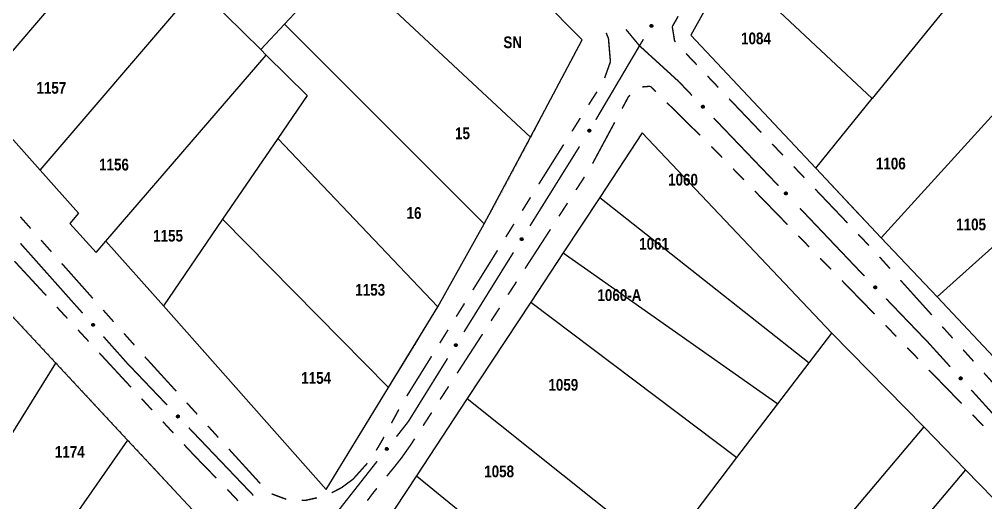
# Model space of a CAD drawing. Extents: x 201549 to 203722, y 4857623 to 4859778.
# Drawn here: x 202627.1 to 202751, y 4859268.1 to 4859330 of the extents above; entities that cross this region are included whole.
import ezdxf
from ezdxf.enums import TextEntityAlignment as Align

# ---------------------------------------------------------------- set-up
doc = ezdxf.new("R2010")
doc.units = 0
doc.header["$LTSCALE"] = 1.5
doc.header["$MEASUREMENT"] = 0
for name, color, linetype in [('CD-MALHA-LOTES', 40, 'CONTINUOUS'), ('RU-QUADRAS', 6, 'CONTINUOUS'), ('SV-EIXO-RUA-N-PAV', 6, 'CONTINUOUS'), ('SV-RUA-NAO-PAV-S-GUIA-C-GUIA', 7, 'CONTINUOUS'), ('Th_NmrPort', 1, 'CONTINUOUS')]:
    doc.layers.add(name, color=color, linetype=linetype)
doc.styles.get("Standard").update_dxf_attribs({"font": 'swisscbo.ttf'})

msp = doc.modelspace()

# ---------------------------------------------------------------- linework, layer by layer
at = {"layer": 'CD-MALHA-LOTES', "linetype": 'Continuous'}
for p, q in [((202699.28, 4859327.39), (202678.76, 4859348.26)), ((202621.34, 4859320.18), (202640.95, 4859343.15)), ((202668.58, 4859337.37), (202661.11, 4859329.4)), ((202668.58, 4859337.37), (202692.66, 4859314.93)), ((202718.2, 4859336.96), (202713.2, 4859328)), ((202736.46, 4859319.87), (202718.2, 4859336.96)), ((202629.8, 4859310.71), (202649.9, 4859334.22)), ((202649.9, 4859334.22), (202658.08, 4859326.15)), ((202748.08, 4859334.21), (202736.46, 4859319.87)), ((202661.11, 4859329.4), (202658.08, 4859326.15)), ((202661.11, 4859329.4), (202686.73, 4859303.81)), ((202713.2, 4859328), (202729.23, 4859310.95)), ((202692.66, 4859314.93), (202699.28, 4859327.39)), ((202638.24, 4859301.61), (202658.79, 4859325.45)), ((202658.08, 4859326.15), (202658.79, 4859325.45)), ((202658.79, 4859325.45), (202664.03, 4859320.28)), ((202737.61, 4859302.04), (202757.16, 4859323.56)), ((202621.34, 4859320.18), (202629.8, 4859310.71)), ((202664.03, 4859320.28), (202660.26, 4859314.75)), ((202729.23, 4859310.95), (202736.46, 4859319.87)), ((202706.96, 4859315.47), (202701.52, 4859307.2)), ((202731.27, 4859289.81), (202706.96, 4859315.47)), ((202660.26, 4859314.75), (202653.19, 4859304.4)), ((202660.26, 4859314.75), (202680.77, 4859293.19)), ((202686.73, 4859303.81), (202692.66, 4859314.93)), ((202765.84, 4859313.39), (202744.76, 4859294.44)), ((202629.8, 4859310.71), (202634.74, 4859305.18)), ((202729.23, 4859310.95), (202737.61, 4859302.04)), ((202701.52, 4859307.2), (202696.84, 4859300.09)), ((202701.52, 4859307.2), (202728.37, 4859286)), ((202634.74, 4859305.18), (202633.62, 4859303.88)), ((202653.19, 4859304.4), (202645.6, 4859293.3)), ((202653.19, 4859304.4), (202674.44, 4859282.82)), ((202633.62, 4859303.88), (202636.98, 4859300.15)), ((202680.77, 4859293.19), (202686.73, 4859303.81)), ((202737.61, 4859302.04), (202744.76, 4859294.44)), ((202636.98, 4859300.15), (202638.24, 4859301.61)), ((202645.6, 4859293.3), (202638.24, 4859301.61)), ((202696.84, 4859300.09), (202692.69, 4859293.78)), ((202696.84, 4859300.09), (202724.34, 4859280.72)), ((202631.8, 4859285.94), (202622.12, 4859296.33)), ((202744.76, 4859294.44), (202752.03, 4859286.71)), ((202645.6, 4859293.3), (202666.45, 4859269.75)), ((202674.44, 4859282.82), (202680.77, 4859293.19)), ((202692.69, 4859293.78), (202684.55, 4859281.41)), ((202692.69, 4859293.78), (202719.11, 4859273.87)), ((202728.37, 4859286), (202731.27, 4859289.81)), ((202743.05, 4859277.78), (202731.27, 4859289.81)), ((202617.7, 4859263.26), (202631.8, 4859285.94)), ((202631.8, 4859285.94), (202641, 4859276.07)), ((202724.34, 4859280.72), (202728.37, 4859286)), ((202666.45, 4859269.75), (202674.44, 4859282.82)), ((202684.55, 4859281.41), (202678.04, 4859271.53)), ((202684.55, 4859281.41), (202709.62, 4859261.41)), ((202719.11, 4859273.87), (202724.34, 4859280.72)), ((202743.05, 4859277.78), (202720.81, 4859251.49)), ((202748.42, 4859272.27), (202743.05, 4859277.78)), ((202641, 4859276.07), (202631.47, 4859262.45)), ((202659.68, 4859256.08), (202641, 4859276.07)), ((202709.62, 4859261.41), (202719.11, 4859273.87)), ((202748.42, 4859272.27), (202728.59, 4859248.92)), ((202761.28, 4859259.05), (202748.42, 4859272.27)), ((202678.04, 4859271.53), (202672.47, 4859263.07)), ((202678.04, 4859271.53), (202702.28, 4859251.79))]:
    msp.add_line(p, q, dxfattribs=at)
at = {"layer": 'RU-QUADRAS', "linetype": 'Continuous'}
for points in [[(202561.38, 4859387.4, 0.01, 0.01, 0), (202588.62, 4859434.5, 0.01, 0.01, 0), (202592.91, 4859438.6, 0.01, 0.01, -0.0112985702), (202645.13, 4859383.24, 0.01, 0.01, 0), (202663.34, 4859365.16, 0.01, 0.01, 0.0186542457), (202699.28, 4859327.39, 0.01, 0.01, -0.0265946631), (202666.45, 4859269.75, 0.01, 0.01, 0), (202638.24, 4859301.61, 0.01, 0.01, 0), (202636.98, 4859300.15, 0.01, 0.01, 0), (202633.62, 4859303.88, 0.01, 0.01, 0), (202634.74, 4859305.18, 0.01, 0.01, 0), (202605.27, 4859338.17, 0.01, 0.01, 0), (202606.29, 4859339.75, 0.01, 0.01, 0)], [(202713.2, 4859328, 0.01, 0.01, 0), (202744.73, 4859384.54, 0.01, 0.01, 0), (202747.96, 4859385.28, 0.01, 0.01, 0), (202859.62, 4859266.51, 0.01, 0.01, 0), (202821.85, 4859210.25, 0.01, 0.01, 0), (202795.36, 4859238.56, 0.01, 0.01, 0), (202777.6, 4859260.18, 0.01, 0.01, -0.006098386)], [(202520.07, 4859317.59, 0.01, 0.01, 0), (202528.45, 4859326.83, 0.01, 0.01, 0), (202553.18, 4859369.07, 0.01, 0.01, -0.0062454547), (202659.68, 4859256.08, 0.01, 0.01, 0), (202644.76, 4859232.94, 0.01, 0.01, 0), (202641.02, 4859224.22, 0.01, 0.01, 0), (202629.65, 4859204.84, 0.01, 0.01, -0.0097152506), (202584.4, 4859251.71, 0.01, 0.01, 0)], [(202672.47, 4859263.07, 0.01, 0.01, 0), (202706.96, 4859315.47, 0.01, 0.01, 0), (202731.27, 4859289.81, 0.01, 0.01, 0), (202816.84, 4859202.55, 0.01, 0.01, 0), (202784.23, 4859149.65, 0.01, 0.01, 0), (202755.1, 4859179.9, 0.01, 0.01, 0), (202731.47, 4859208.96, 0.01, 0.01, 0)]]:
    msp.add_lwpolyline(points, format="xyseb", close=True, dxfattribs=at)
at = {"layer": 'SV-EIXO-RUA-N-PAV'}
for points in [[(202707.984907, 4859329.124591), (202707.972403, 4859329.171874), (202707.971325, 4859329.215068), (202707.980795, 4859329.251353), (202707.997525, 4859329.281235), (202708.018083, 4859329.309878), (202708.045181, 4859329.334183), (202708.081232, 4859329.354497), (202708.128576, 4859329.367373), (202708.172897, 4859329.365569), (202708.208967, 4859329.358187), (202708.24113, 4859329.342537), (202708.268621, 4859329.3221), (202708.292937, 4859329.293117), (202708.313166, 4859329.256381), (202708.324961, 4859329.208462), (202708.325728, 4859329.166109), (202708.315646, 4859329.131253), (202708.299707, 4859329.099017), (202708.278369, 4859329.070027), (202708.251631, 4859329.046322), (202708.214607, 4859329.02602), (202708.167157, 4859329.015005), (202708.124923, 4859329.013759), (202708.089935, 4859329.023348), (202708.058552, 4859329.039754), (202708.029573, 4859329.060025), (202708.004007, 4859329.086247), (202707.984907, 4859329.124591)], [(202714.763837, 4859318.64453), (202714.71493, 4859318.644915), (202714.672976, 4859318.655245), (202714.640464, 4859318.673933), (202714.61604, 4859318.697939), (202714.593819, 4859318.725312), (202714.577504, 4859318.757853), (202714.567397, 4859318.79798), (202714.567438, 4859318.847043), (202714.580846, 4859318.889326), (202714.597462, 4859318.922181), (202714.621027, 4859318.94909), (202714.64798, 4859318.970231), (202714.682342, 4859318.98606), (202714.723107, 4859318.995905), (202714.772441, 4859318.99467), (202714.813502, 4859318.98426), (202714.844475, 4859318.965358), (202714.871378, 4859318.941496), (202714.893728, 4859318.913278), (202714.909559, 4859318.881244), (202714.919398, 4859318.840182), (202714.917534, 4859318.791505), (202714.907618, 4859318.750433), (202714.889157, 4859318.719203), (202714.865068, 4859318.693246), (202714.837884, 4859318.670625), (202714.805856, 4859318.652863), (202714.763837, 4859318.64453)], [(202700.029411, 4859315.694157), (202700.016545, 4859315.741343), (202700.015137, 4859315.784528), (202700.02433, 4859315.820885), (202700.04083, 4859315.850894), (202700.061168, 4859315.879693), (202700.08808, 4859315.904205), (202700.123974, 4859315.924794), (202700.171218, 4859315.938032), (202700.215551, 4859315.936567), (202700.251677, 4859315.929462), (202700.283959, 4859315.914058), (202700.311605, 4859315.893832), (202700.336142, 4859315.865036), (202700.356652, 4859315.828456), (202700.368814, 4859315.780629), (202700.369904, 4859315.738282), (202700.360089, 4859315.70335), (202700.344398, 4859315.670994), (202700.323282, 4859315.641841), (202700.296726, 4859315.617932), (202700.259859, 4859315.597347), (202700.212494, 4859315.58597), (202700.170271, 4859315.5844), (202700.13521, 4859315.593722), (202700.103703, 4859315.609887), (202700.07457, 4859315.629935), (202700.048803, 4859315.655961), (202700.029411, 4859315.694157)], [(202725.399373, 4859307.529917), (202725.350466, 4859307.530301), (202725.308511, 4859307.540632), (202725.275999, 4859307.55932), (202725.251575, 4859307.583325), (202725.229354, 4859307.610698), (202725.21304, 4859307.643239), (202725.202932, 4859307.683366), (202725.202973, 4859307.732429), (202725.216381, 4859307.774712), (202725.232997, 4859307.807567), (202725.256562, 4859307.834476), (202725.283516, 4859307.855617), (202725.317877, 4859307.871446), (202725.358642, 4859307.881291), (202725.407976, 4859307.880056), (202725.449038, 4859307.869646), (202725.48001, 4859307.850744), (202725.506913, 4859307.826882), (202725.529264, 4859307.798665), (202725.545094, 4859307.76663), (202725.554934, 4859307.725568), (202725.553069, 4859307.676892), (202725.543154, 4859307.635819), (202725.524692, 4859307.604589), (202725.500603, 4859307.578632), (202725.473419, 4859307.556011), (202725.441392, 4859307.538249), (202725.399373, 4859307.529917)], [(202691.355348, 4859301.789544), (202691.343626, 4859301.837027), (202691.343261, 4859301.880233), (202691.353329, 4859301.916357), (202691.370549, 4859301.945958), (202691.391577, 4859301.974258), (202691.419072, 4859301.998113), (202691.455454, 4859302.017829), (202691.503003, 4859302.029922), (202691.547289, 4859302.027387), (202691.583232, 4859302.019411), (202691.615133, 4859302.003232), (202691.642282, 4859301.982344), (202691.666117, 4859301.952964), (202691.685737, 4859301.915899), (202691.69674, 4859301.867793), (202691.696807, 4859301.825432), (202691.686152, 4859301.790747), (202691.669684, 4859301.758779), (202691.647869, 4859301.730145), (202691.620744, 4859301.706884), (202691.583391, 4859301.687196), (202691.535765, 4859301.676966), (202691.493516, 4859301.676416), (202691.458691, 4859301.686582), (202691.427583, 4859301.703504), (202691.398942, 4859301.724249), (202691.373812, 4859301.75089), (202691.355348, 4859301.789544)], [(202736.855248, 4859295.493374), (202736.806341, 4859295.493686), (202736.764371, 4859295.503955), (202736.731831, 4859295.522595), (202736.707372, 4859295.546564), (202736.685111, 4859295.573904), (202736.668748, 4859295.606421), (202736.658582, 4859295.646533), (202736.65855, 4859295.695596), (202736.671895, 4859295.737899), (202736.688463, 4859295.770778), (202736.711988, 4859295.797722), (202736.73891, 4859295.818903), (202736.773248, 4859295.834782), (202736.813999, 4859295.844688), (202736.863334, 4859295.843526), (202736.904411, 4859295.833176), (202736.935412, 4859295.81432), (202736.96235, 4859295.790498), (202736.984742, 4859295.762314), (202737.00062, 4859295.730302), (202737.01052, 4859295.689255), (202737.008728, 4859295.640576), (202736.998873, 4859295.599489), (202736.980457, 4859295.568232), (202736.956407, 4859295.542239), (202736.929257, 4859295.519578), (202736.897255, 4859295.501769), (202736.855248, 4859295.493374)], [(202636.573912, 4859291.040218), (202636.622774, 4859291.038072), (202636.664328, 4859291.026235), (202636.696146, 4859291.006388), (202636.719689, 4859290.981518), (202636.740909, 4859290.953361), (202636.75604, 4859290.920254), (202636.764694, 4859290.879788), (202636.762885, 4859290.830759), (202636.747962, 4859290.788987), (202636.730172, 4859290.756752), (202636.705652, 4859290.73071), (202636.677955, 4859290.710554), (202636.643045, 4859290.695974), (202636.601951, 4859290.687604), (202636.552694, 4859290.690617), (202636.512034, 4859290.7025), (202636.481763, 4859290.722506), (202636.455738, 4859290.747322), (202636.434419, 4859290.776327), (202636.419753, 4859290.808911), (202636.4114, 4859290.850301), (202636.415018, 4859290.898879), (202636.426407, 4859290.939567), (202636.445983, 4859290.970111), (202636.470991, 4859290.995183), (202636.498973, 4859291.01681), (202636.53162, 4859291.033406), (202636.573912, 4859291.040218)], [(202682.907471, 4859288.201331), (202682.895664, 4859288.248793), (202682.895223, 4859288.291999), (202682.905226, 4859288.32814), (202682.922393, 4859288.357773), (202682.94337, 4859288.38611), (202682.970823, 4859288.410014), (202683.00717, 4859288.429795), (202683.054697, 4859288.441973), (202683.098987, 4859288.439517), (202683.134945, 4859288.431605), (202683.166874, 4859288.415483), (202683.194061, 4859288.394644), (202683.217948, 4859288.365306), (202683.237635, 4859288.328277), (202683.248723, 4859288.28019), (202683.248866, 4859288.237829), (202683.238273, 4859288.203125), (202683.221861, 4859288.171128), (202683.200098, 4859288.142455), (202683.173015, 4859288.119146), (202683.135696, 4859288.099391), (202683.088089, 4859288.089076), (202683.045841, 4859288.088451), (202683.010998, 4859288.098554), (202682.97986, 4859288.115421), (202682.951182, 4859288.136115), (202682.926005, 4859288.162711), (202682.907471, 4859288.201331)], [(202747.801804, 4859283.830363), (202747.752924, 4859283.832047), (202747.711259, 4859283.843489), (202747.679255, 4859283.863035), (202747.655478, 4859283.887681), (202747.633993, 4859283.915636), (202747.618549, 4859283.948598), (202747.609512, 4859283.98898), (202747.610857, 4859284.038025), (202747.625384, 4859284.079936), (202747.642868, 4859284.112338), (202747.66714, 4859284.138611), (202747.694646, 4859284.159028), (202747.729416, 4859284.173938), (202747.770429, 4859284.182696), (202747.819712, 4859284.18015), (202747.860483, 4859284.168652), (202747.890942, 4859284.148933), (202747.917201, 4859284.124364), (202747.938793, 4859284.095563), (202747.953767, 4859284.063118), (202747.962511, 4859284.021809), (202747.959353, 4859283.9732), (202747.948349, 4859283.932405), (202747.929064, 4859283.901677), (202747.904294, 4859283.87637), (202747.876518, 4859283.854479), (202747.844029, 4859283.837575), (202747.801804, 4859283.830363)], [(202647.447475, 4859279.311222), (202647.496381, 4859279.310767), (202647.53832, 4859279.300375), (202647.570806, 4859279.28164), (202647.595195, 4859279.257599), (202647.617376, 4859279.230194), (202647.633644, 4859279.19763), (202647.643693, 4859279.157488), (202647.643581, 4859279.108425), (202647.630112, 4859279.066162), (202647.613448, 4859279.033331), (202647.589844, 4859279.006456), (202647.56286, 4859278.985354), (202647.528476, 4859278.969575), (202647.487696, 4859278.959788), (202647.438364, 4859278.961095), (202647.397318, 4859278.971564), (202647.366373, 4859278.990511), (202647.339505, 4859279.014412), (202647.317195, 4859279.042662), (202647.30141, 4859279.074719), (202647.291631, 4859279.115796), (202647.293565, 4859279.164469), (202647.30354, 4859279.205527), (202647.322047, 4859279.23673), (202647.346174, 4859279.262653), (202647.37339, 4859279.285234), (202647.405444, 4859279.30295), (202647.447475, 4859279.311222)], [(202674.058235, 4859274.909694), (202674.05172, 4859274.958167), (202674.056033, 4859275.001159), (202674.069951, 4859275.035981), (202674.090274, 4859275.063545), (202674.114241, 4859275.089404), (202674.144156, 4859275.110143), (202674.182458, 4859275.125806), (202674.231036, 4859275.132683), (202674.274787, 4859275.12537), (202674.309656, 4859275.113551), (202674.339619, 4859275.094015), (202674.364349, 4859275.070312), (202674.384864, 4859275.038525), (202674.400358, 4859274.999555), (202674.40609, 4859274.95054), (202674.401573, 4859274.908421), (202674.387227, 4859274.875092), (202674.367396, 4859274.845094), (202674.342611, 4859274.818989), (202674.313128, 4859274.7988), (202674.273863, 4859274.78327), (202674.22541, 4859274.778253), (202674.18335, 4859274.782279), (202674.149829, 4859274.796154), (202674.120736, 4859274.816343), (202674.094508, 4859274.840066), (202674.072408, 4859274.86927), (202674.058235, 4859274.909694)]]:
    msp.add_lwpolyline(points, close=True, dxfattribs=at)
for points in [[(202707.971325, 4859329.215068), (202708.018083, 4859329.309878)], [(202707.971682, 4859329.196494), (202708.027918, 4859329.313934)], [(202707.972403, 4859329.171874), (202708.045181, 4859329.334183)], [(202707.979142, 4859329.150623), (202708.059759, 4859329.337784)], [(202707.984907, 4859329.124591), (202708.081232, 4859329.354497)], [(202707.996431, 4859329.105213), (202708.104701, 4859329.356945)], [(202708.004007, 4859329.086247), (202708.128576, 4859329.367373)], [(202708.019347, 4859329.077118), (202708.147998, 4859329.362769)], [(202708.029573, 4859329.060025), (202708.172897, 4859329.365569)], [(202708.045074, 4859329.0537), (202708.186841, 4859329.358532)], [(202708.058552, 4859329.039754), (202708.208967, 4859329.358187)], [(202708.075951, 4859329.033556), (202708.226383, 4859329.347509)], [(202708.089935, 4859329.023348), (202708.24113, 4859329.342537)], [(202708.109876, 4859329.021132), (202708.253751, 4859329.329473)], [(202708.124923, 4859329.013759), (202708.268621, 4859329.3221)], [(202708.148017, 4859329.015726), (202708.279242, 4859329.303014)], [(202708.167157, 4859329.015005), (202708.292937, 4859329.293117)], [(202708.191549, 4859329.024592), (202708.301922, 4859329.271876)], [(202708.214607, 4859329.02602), (202708.313166, 4859329.256381)], [(202708.233916, 4859329.042117), (202708.315466, 4859329.225533)], [(202708.251631, 4859329.046322), (202708.324961, 4859329.208462)], [(202708.26669, 4859329.062222), (202708.32246, 4859329.181534)], [(202708.278369, 4859329.070027), (202708.325728, 4859329.166109)], [(202714.763837, 4859318.64453), (202714.567397, 4859318.79798)], [(202714.805856, 4859318.652863), (202714.567438, 4859318.847043)], [(202714.785565, 4859318.650548), (202714.571213, 4859318.821266)], [(202714.818702, 4859318.665259), (202714.576992, 4859318.864568)], [(202714.71493, 4859318.644915), (202714.577504, 4859318.757853)], [(202714.737206, 4859318.645822), (202714.577868, 4859318.772864)], [(202714.837884, 4859318.670625), (202714.580846, 4859318.889326)], [(202714.848066, 4859318.683914), (202714.591305, 4859318.900926)], [(202714.690989, 4859318.6507), (202714.592494, 4859318.735868)], [(202714.672976, 4859318.655245), (202714.593819, 4859318.725312)], [(202714.865068, 4859318.693246), (202714.597462, 4859318.922181)], [(202714.875628, 4859318.7084), (202714.612348, 4859318.936171)], [(202714.889157, 4859318.719203), (202714.621027, 4859318.94909)], [(202714.896544, 4859318.737857), (202714.636952, 4859318.957826)], [(202714.907618, 4859318.750433), (202714.64798, 4859318.970231)], [(202714.911799, 4859318.77323), (202714.669189, 4859318.975453)], [(202714.917534, 4859318.791505), (202714.682342, 4859318.98606)], [(202714.914706, 4859318.81756), (202714.705199, 4859318.989137)], [(202714.919398, 4859318.840182), (202714.723107, 4859318.995905)], [(202714.908952, 4859318.863046), (202714.753473, 4859318.990003)], [(202714.909559, 4859318.881244), (202714.772441, 4859318.99467)], [(202714.898184, 4859318.899957), (202714.797761, 4859318.985168)], [(202714.893728, 4859318.913278), (202714.813502, 4859318.98426)], [(202700.015137, 4859315.784528), (202700.061168, 4859315.879693)], [(202700.015636, 4859315.765958), (202700.070972, 4859315.883825)], [(202700.016545, 4859315.741343), (202700.08808, 4859315.904205)], [(202700.023447, 4859315.720145), (202700.102629, 4859315.907917)], [(202700.029411, 4859315.694157), (202700.123974, 4859315.924794)], [(202700.041083, 4859315.674869), (202700.147424, 4859315.927422)], [(202700.048803, 4859315.655961), (202700.171218, 4859315.938032)], [(202700.064213, 4859315.646949), (202700.190674, 4859315.933576)], [(202700.07457, 4859315.629935), (202700.215551, 4859315.936567)], [(202700.090119, 4859315.62373), (202700.229549, 4859315.929637)], [(202700.103703, 4859315.609887), (202700.251677, 4859315.929462)], [(202700.121149, 4859315.603822), (202700.269174, 4859315.918917)], [(202700.13521, 4859315.593722), (202700.283959, 4859315.914058)], [(202700.155168, 4859315.591658), (202700.29668, 4859315.901091)], [(202700.170271, 4859315.5844), (202700.311605, 4859315.893832)], [(202700.193349, 4859315.586544), (202700.322372, 4859315.874828)], [(202700.212494, 4859315.58597), (202700.336142, 4859315.865036)], [(202700.236812, 4859315.595743), (202700.34529, 4859315.843864)], [(202700.259859, 4859315.597347), (202700.356652, 4859315.828456)], [(202700.279044, 4859315.613591), (202700.359188, 4859315.797626)], [(202700.296726, 4859315.617932), (202700.368814, 4859315.780629)], [(202700.311663, 4859315.633946), (202700.366518, 4859315.753682)], [(202700.323282, 4859315.641841), (202700.369904, 4859315.738282)], [(202725.399373, 4859307.529917), (202725.202932, 4859307.683366)], [(202725.441392, 4859307.538249), (202725.202973, 4859307.732429)], [(202725.4211, 4859307.535934), (202725.206749, 4859307.706652)], [(202725.454238, 4859307.550645), (202725.212528, 4859307.749954)], [(202725.350466, 4859307.530301), (202725.21304, 4859307.643239)], [(202725.372741, 4859307.531208), (202725.213403, 4859307.65825)], [(202725.473419, 4859307.556011), (202725.216381, 4859307.774712)], [(202725.483601, 4859307.569301), (202725.22684, 4859307.786312)], [(202725.326524, 4859307.536087), (202725.22803, 4859307.621255)], [(202725.308511, 4859307.540632), (202725.229354, 4859307.610698)], [(202725.500603, 4859307.578632), (202725.232997, 4859307.807567)], [(202725.511163, 4859307.593786), (202725.247883, 4859307.821558)], [(202725.524692, 4859307.604589), (202725.256562, 4859307.834476)], [(202725.532079, 4859307.623243), (202725.272488, 4859307.843213)], [(202725.543154, 4859307.635819), (202725.283516, 4859307.855617)], [(202725.547335, 4859307.658616), (202725.304724, 4859307.86084)], [(202725.553069, 4859307.676892), (202725.317877, 4859307.871446)], [(202725.550241, 4859307.702946), (202725.340734, 4859307.874523)], [(202725.554934, 4859307.725568), (202725.358642, 4859307.881291)], [(202725.544488, 4859307.748433), (202725.389008, 4859307.87539)], [(202725.545094, 4859307.76663), (202725.407976, 4859307.880056)], [(202725.53372, 4859307.785344), (202725.433296, 4859307.870554)], [(202725.529264, 4859307.798665), (202725.449038, 4859307.869646)], [(202691.343261, 4859301.880233), (202691.391577, 4859301.974258)], [(202691.343312, 4859301.861655), (202691.401478, 4859301.978152)], [(202691.343626, 4859301.837027), (202691.419072, 4859301.998113)], [(202691.350014, 4859301.815667), (202691.433708, 4859302.001473)], [(202691.355348, 4859301.789544), (202691.455454, 4859302.017829)], [(202691.366551, 4859301.769979), (202691.47896, 4859302.01989)], [(202691.373812, 4859301.75089), (202691.503003, 4859302.029922)], [(202691.389, 4859301.741509), (202691.522347, 4859302.024998)], [(202691.398942, 4859301.724249), (202691.547289, 4859302.027387)], [(202691.414337, 4859301.71767), (202691.561115, 4859302.020121)], [(202691.427583, 4859301.703504), (202691.583232, 4859302.019411)], [(202691.444878, 4859301.697019), (202691.600469, 4859302.008447)], [(202691.458691, 4859301.686582), (202691.615133, 4859302.003232)], [(202691.478592, 4859301.684037), (202691.627536, 4859301.989962)], [(202691.493516, 4859301.676416), (202691.642282, 4859301.982344)], [(202691.516639, 4859301.678003), (202691.652587, 4859301.963086)], [(202691.535765, 4859301.676966), (202691.666117, 4859301.952964)], [(202691.560311, 4859301.686149), (202691.674751, 4859301.931578)], [(202691.583391, 4859301.687196), (202691.685737, 4859301.915899)], [(202691.602962, 4859301.702972), (202691.687528, 4859301.885017)], [(202691.620744, 4859301.706884), (202691.69674, 4859301.867793)], [(202691.636064, 4859301.722533), (202691.693794, 4859301.840909)], [(202691.647869, 4859301.730145), (202691.696807, 4859301.825432)], [(202736.897255, 4859295.501769), (202736.65855, 4859295.695596)], [(202736.855248, 4859295.493374), (202736.658582, 4859295.646533)], [(202736.876967, 4859295.499423), (202736.662363, 4859295.669824)], [(202736.910083, 4859295.514184), (202736.668079, 4859295.713135)], [(202736.806341, 4859295.493686), (202736.668748, 4859295.606421)], [(202736.828615, 4859295.494626), (202736.66909, 4859295.621433)], [(202736.929257, 4859295.519578), (202736.671895, 4859295.737899)], [(202736.939419, 4859295.532882), (202736.682337, 4859295.749514)], [(202736.782391, 4859295.499436), (202736.683771, 4859295.584459)], [(202736.764371, 4859295.503955), (202736.685111, 4859295.573904)], [(202736.956407, 4859295.542239), (202736.688463, 4859295.770778)], [(202736.966945, 4859295.557408), (202736.703328, 4859295.784791)], [(202736.980457, 4859295.568232), (202736.711988, 4859295.797722)], [(202736.987817, 4859295.586897), (202736.727901, 4859295.806482)], [(202736.998873, 4859295.599489), (202736.73891, 4859295.818903)], [(202737.00302, 4859295.622292), (202736.760111, 4859295.824157)], [(202737.008728, 4859295.640576), (202736.773248, 4859295.834782)], [(202737.005861, 4859295.666626), (202736.796101, 4859295.837893)], [(202737.01052, 4859295.689255), (202736.813999, 4859295.844688)], [(202737.00004, 4859295.712104), (202736.844373, 4859295.838831)], [(202737.00062, 4859295.730302), (202736.863334, 4859295.843526)], [(202736.989218, 4859295.748999), (202736.888668, 4859295.834061)], [(202736.984742, 4859295.762314), (202736.904411, 4859295.833176)], [(202636.4114, 4859290.850301), (202636.601951, 4859290.687604)], [(202636.415018, 4859290.898879), (202636.643045, 4859290.695974)], [(202636.416905, 4859290.872739), (202636.620092, 4859290.693723)], [(202636.419753, 4859290.808911), (202636.552694, 4859290.690617)], [(202636.421015, 4859290.827075), (202636.571818, 4859290.694596)], [(202636.421407, 4859290.916936), (202636.656571, 4859290.706099)], [(202636.426407, 4859290.939567), (202636.677955, 4859290.710554)], [(202636.430446, 4859290.7898), (202636.527733, 4859290.701025)], [(202636.434419, 4859290.776327), (202636.512034, 4859290.7025)], [(202636.437928, 4859290.951736), (202636.689422, 4859290.722553)], [(202636.445983, 4859290.970111), (202636.705652, 4859290.73071)], [(202636.459892, 4859290.98042), (202636.714791, 4859290.743307)], [(202636.470991, 4859290.995183), (202636.730172, 4859290.756752)], [(202636.488319, 4859291.003896), (202636.737091, 4859290.777771)], [(202636.498973, 4859291.01681), (202636.747962, 4859290.788987)], [(202636.518336, 4859291.021481), (202636.752705, 4859290.81359)], [(202636.53162, 4859291.033406), (202636.762885, 4859290.830759)], [(202636.551982, 4859291.034988), (202636.760041, 4859290.856655)], [(202636.573912, 4859291.040218), (202636.764694, 4859290.879788)], [(202636.60048, 4859291.037968), (202636.755135, 4859290.905265)], [(202636.622774, 4859291.038072), (202636.75604, 4859290.920254)], [(202636.646491, 4859291.031427), (202636.741852, 4859290.942764)], [(202636.664328, 4859291.026235), (202636.740909, 4859290.953361)], [(202682.895223, 4859288.291999), (202682.94337, 4859288.38611)], [(202682.895306, 4859288.273422), (202682.953264, 4859288.390021)], [(202682.895664, 4859288.248793), (202682.970823, 4859288.410014)], [(202682.90209, 4859288.227445), (202682.985453, 4859288.4134)], [(202682.907471, 4859288.201331), (202683.00717, 4859288.429795)], [(202682.918709, 4859288.181787), (202683.030672, 4859288.431898)], [(202682.926005, 4859288.162711), (202683.054697, 4859288.441973)], [(202682.941209, 4859288.153357), (202683.074049, 4859288.437083)], [(202682.951182, 4859288.136115), (202683.098987, 4859288.439517)], [(202682.966589, 4859288.129563), (202683.112827, 4859288.432276)], [(202682.97986, 4859288.115421), (202683.134945, 4859288.431605)], [(202682.997166, 4859288.108967), (202683.152201, 4859288.420672)], [(202683.010998, 4859288.098554), (202683.166874, 4859288.415483)], [(202683.030904, 4859288.096045), (202683.179302, 4859288.402235)], [(202683.045841, 4859288.088451), (202683.194061, 4859288.394644)], [(202683.068961, 4859288.090078), (202683.2044, 4859288.375404)], [(202683.088089, 4859288.089076), (202683.217948, 4859288.365306)], [(202683.112619, 4859288.098302), (202683.22662, 4859288.343935)], [(202683.135696, 4859288.099391), (202683.237635, 4859288.328277)], [(202683.15524, 4859288.115202), (202683.23948, 4859288.297398)], [(202683.173015, 4859288.119146), (202683.248723, 4859288.28019)], [(202683.188306, 4859288.134822), (202683.245825, 4859288.253301)], [(202683.200098, 4859288.142455), (202683.248866, 4859288.237829)], [(202747.801804, 4859283.830363), (202747.609512, 4859283.98898)], [(202747.844029, 4859283.837575), (202747.610857, 4859284.038025)], [(202747.823683, 4859283.8358), (202747.613946, 4859284.012156)], [(202747.752924, 4859283.832047), (202747.618549, 4859283.948598)], [(202747.775216, 4859283.832362), (202747.619312, 4859283.963595)], [(202747.8572, 4859283.849626), (202747.620874, 4859284.055289)], [(202747.876518, 4859283.854479), (202747.625384, 4859284.079936)], [(202747.729145, 4859283.838467), (202747.63295, 4859283.926223)], [(202747.711259, 4859283.843489), (202747.633993, 4859283.915636)], [(202747.88705, 4859283.867493), (202747.636148, 4859284.091254)], [(202747.904294, 4859283.87637), (202747.642868, 4859284.112338)], [(202747.915253, 4859283.891238), (202747.658121, 4859284.125928)], [(202747.929064, 4859283.901677), (202747.66714, 4859284.138611)], [(202747.936944, 4859283.920128), (202747.683292, 4859284.146921)], [(202747.948349, 4859283.932405), (202747.694646, 4859284.159028)], [(202747.953135, 4859283.955083), (202747.715986, 4859284.163685)], [(202747.959353, 4859283.9732), (202747.729416, 4859284.173938)], [(202747.957219, 4859283.99932), (202747.752347, 4859284.176406)], [(202747.962511, 4859284.021809), (202747.770429, 4859284.182696)], [(202747.952677, 4859284.044944), (202747.800627, 4859284.175989)], [(202747.953767, 4859284.063118), (202747.819712, 4859284.18015)], [(202747.942893, 4859284.082128), (202747.844771, 4859284.169978)], [(202747.938793, 4859284.095563), (202747.860483, 4859284.168652)], [(202647.291631, 4859279.115796), (202647.487696, 4859278.959788)], [(202647.293565, 4859279.164469), (202647.528476, 4859278.969575)], [(202647.296356, 4859279.13841), (202647.505614, 4859278.966531)], [(202647.299326, 4859279.182737), (202647.541644, 4859278.980162)], [(202647.30141, 4859279.074719), (202647.438364, 4859278.961095)], [(202647.302044, 4859279.092916), (202647.457339, 4859278.965734)], [(202647.30354, 4859279.205527), (202647.56286, 4859278.985354)], [(202647.312758, 4859279.055989), (202647.413058, 4859278.970634)], [(202647.314633, 4859279.218087), (202647.573906, 4859278.997742)], [(202647.317195, 4859279.042662), (202647.397318, 4859278.971564)], [(202647.322047, 4859279.23673), (202647.589844, 4859279.006456)], [(202647.335592, 4859279.247514), (202647.598542, 4859279.019362)], [(202647.346174, 4859279.262653), (202647.613448, 4859279.033331)], [(202647.363189, 4859279.27196), (202647.619636, 4859279.054576)], [(202647.37339, 4859279.285234), (202647.630112, 4859279.066162)], [(202647.39258, 4859279.290572), (202647.634001, 4859279.090914)], [(202647.405444, 4859279.30295), (202647.643581, 4859279.108425)], [(202647.425738, 4859279.305236), (202647.639843, 4859279.134208)], [(202647.447475, 4859279.311222), (202647.643693, 4859279.157488)], [(202647.474104, 4859279.309891), (202647.633258, 4859279.182619)], [(202647.496381, 4859279.310767), (202647.633644, 4859279.19763)], [(202647.520314, 4859279.304946), (202647.618685, 4859279.219636)], [(202647.53832, 4859279.300375), (202647.617376, 4859279.230194)], [(202674.05172, 4859274.958167), (202674.144156, 4859275.110143)], [(202674.054073, 4859274.982685), (202674.124505, 4859275.092203)], [(202674.055759, 4859274.936242), (202674.159069, 4859275.111899)], [(202674.056033, 4859275.001159), (202674.114241, 4859275.089404)], [(202674.058235, 4859274.909694), (202674.182458, 4859275.125806)], [(202674.067255, 4859274.889032), (202674.206049, 4859275.125311)], [(202674.072408, 4859274.86927), (202674.231036, 4859275.132683)], [(202674.086492, 4859274.8583), (202674.249733, 4859275.125694)], [(202674.094508, 4859274.840066), (202674.274787, 4859275.12537)], [(202674.1091, 4859274.831859), (202674.287746, 4859275.116651)], [(202674.120736, 4859274.816343), (202674.309656, 4859275.113551)], [(202674.137227, 4859274.808025), (202674.325606, 4859275.100786)], [(202674.149829, 4859274.796154), (202674.339619, 4859275.094015)], [(202674.169339, 4859274.79147), (202674.350514, 4859275.079481)], [(202674.18335, 4859274.782279), (202674.364349, 4859275.070312)], [(202674.206509, 4859274.781354), (202674.372509, 4859275.050051)], [(202674.22541, 4859274.778253), (202674.384864, 4859275.038525)], [(202674.250806, 4859274.784726), (202674.391133, 4859275.01633)], [(202674.273863, 4859274.78327), (202674.400358, 4859274.999555)], [(202674.295027, 4859274.796835), (202674.398796, 4859274.96866)], [(202674.313128, 4859274.7988), (202674.40609, 4859274.95054)], [(202674.330051, 4859274.8127), (202674.400253, 4859274.924133)], [(202674.342611, 4859274.818989), (202674.401573, 4859274.908421)]]:
    msp.add_lwpolyline(points, dxfattribs=at)
at = {"layer": 'SV-EIXO-RUA-N-PAV', "const_width": 0.18}
for points in [[(202706.622081, 4859326.642662), (202704.88388, 4859328.735204)], [(202701.015378, 4859317.14744), (202706.608361, 4859326.619428)], [(202706.608361, 4859326.619428), (202706.622081, 4859326.642662)], [(202706.622081, 4859326.642662), (202707.123211, 4859327.476707)], [(202706.82874, 4859326.454195), (202706.622081, 4859326.642662)], [(202711.653887, 4859322.05379), (202706.82874, 4859326.454195)], [(202711.978579, 4859321.714473), (202711.653887, 4859322.05379)], [(202713.361307, 4859320.269459), (202711.978579, 4859321.714473)], [(202724.423132, 4859308.709354), (202716.126764, 4859317.379433)], [(202692.582982, 4859303.550339), (202698.932197, 4859313.733043)], [(202734.777336, 4859297.817448), (202727.181747, 4859305.812805)], [(202627.278992, 4859301.317094), (202635.25747, 4859292.353618)], [(202689.212875, 4859298.14545), (202690.466576, 4859300.156104)], [(202688.880228, 4859297.609833), (202689.212875, 4859298.14545)], [(202684.131959, 4859289.964315), (202688.880228, 4859297.609833)], [(202735.450319, 4859297.116229), (202734.777336, 4859297.817448)], [(202743.618655, 4859288.605165), (202738.220043, 4859294.230292)], [(202637.916963, 4859289.365793), (202640.576455, 4859286.377968)], [(202743.755318, 4859288.454525), (202743.618655, 4859288.605165)], [(202746.442967, 4859285.492003), (202743.755318, 4859288.454525)], [(202640.576455, 4859286.377968), (202640.906164, 4859286.007555)], [(202640.906164, 4859286.007555), (202646.08638, 4859280.57829)], [(202676.98498, 4859278.456467), (202682.021618, 4859286.566307)], [(202754.500278, 4859276.610649), (202749.130617, 4859282.52948)], [(202676.704848, 4859278.099936), (202676.98498, 4859278.456467)], [(202648.847652, 4859277.684265), (202657.131466, 4859269.00219)], [(202675.469205, 4859276.5273), (202676.704848, 4859278.099936)], [(202667.865872, 4859266.85033), (202672.997919, 4859273.382026)]]:
    msp.add_lwpolyline(points, dxfattribs=at)
at = {"layer": 'SV-RUA-NAO-PAV-S-GUIA-C-GUIA', "const_width": 0.18}
for points in [[(202711.294402, 4859329.929699), (202711.581195, 4859330.429712)], [(202710.816771, 4859329.09697), (202711.294402, 4859329.929699)], [(202710.823318, 4859329.057493), (202710.816771, 4859329.09697)], [(202711.126181, 4859327.231052), (202710.823318, 4859329.057493)], [(202702.641581, 4859327.585989), (202702.350497, 4859328.295748)], [(202702.661188, 4859327.353945), (202702.641581, 4859327.585989)], [(202702.893901, 4859324.599873), (202702.661188, 4859327.353945)], [(202711.226083, 4859327.12102), (202711.126181, 4859327.231052)], [(202713.960479, 4859324.201948), (202712.580951, 4859325.650016)], [(202702.146771, 4859322.492268), (202702.81501, 4859324.377329)], [(202702.81501, 4859324.377329), (202702.893901, 4859324.599873)], [(202716.719537, 4859321.305812), (202715.340008, 4859322.75388)], [(202700.469575, 4859319.657485), (202701.16915, 4859320.752272)], [(202705.211838, 4859320.124151), (202705.396259, 4859320.298484)], [(202706.98526, 4859321.368882), (202707.981814, 4859321.45182)], [(202707.981814, 4859321.45182), (202707.98992, 4859321.452494)], [(202707.98992, 4859321.452494), (202708.092521, 4859321.366341)], [(202708.092521, 4859321.366341), (202708.703479, 4859320.764088)], [(202700.096757, 4859319.064101), (202700.469575, 4859319.657485)], [(202704.385793, 4859318.585664), (202704.85884, 4859319.466701)], [(202704.85884, 4859319.466701), (202705.211838, 4859320.124151)], [(202710.127803, 4859319.360058), (202714.400776, 4859315.147968)], [(202722.237651, 4859315.51354), (202718.099065, 4859319.857744)], [(202697.968753, 4859315.677126), (202699.032755, 4859317.370613)], [(202700.601419, 4859311.537366), (202703.439699, 4859316.82359)], [(202724.996709, 4859312.617405), (202723.61718, 4859314.065472)], [(202693.712745, 4859308.903176), (202696.904751, 4859313.983638)], [(202715.8251, 4859313.743938), (202715.908975, 4859313.661257)], [(202715.908975, 4859313.661257), (202717.221586, 4859312.31225)], [(202718.616331, 4859310.878832), (202720.011076, 4859309.445414)], [(202727.755766, 4859309.721269), (202726.376238, 4859311.169337)], [(202698.477522, 4859308.150224), (202699.565591, 4859309.82835)], [(202721.40582, 4859308.011996), (202725.590054, 4859303.711741)], [(202733.273881, 4859303.928997), (202729.135295, 4859308.273201)], [(202691.595939, 4859305.509197), (202692.652973, 4859307.207043)], [(202696.301384, 4859304.793973), (202697.389453, 4859306.472099)], [(202627.264136, 4859304.721173), (202628.592515, 4859303.226044)], [(202689.481872, 4859302.113506), (202690.538906, 4859303.811352)], [(202691.949109, 4859298.08147), (202695.213316, 4859303.115847)], [(202629.920893, 4859301.730915), (202631.249272, 4859300.235786)], [(202726.984799, 4859302.278323), (202728.379543, 4859300.844905)], [(202736.032938, 4859301.032861), (202734.65341, 4859302.480929)], [(202685.253737, 4859295.322124), (202688.424838, 4859300.415661)], [(202729.774288, 4859299.411487), (202731.169032, 4859297.978069)], [(202738.728357, 4859298.07778), (202737.389984, 4859299.563968)], [(202630.588542, 4859294.620772), (202626.515694, 4859299.026666)], [(202632.57765, 4859298.740657), (202636.562786, 4859294.25527)], [(202689.772971, 4859294.725218), (202690.86104, 4859296.403344)], [(202732.563777, 4859296.544651), (202736.748011, 4859292.244396)], [(202744.081852, 4859292.133026), (202740.066731, 4859296.591591)], [(202633.303775, 4859291.683509), (202631.946159, 4859293.15214)], [(202683.13967, 4859291.926433), (202684.196703, 4859293.624278)], [(202687.596834, 4859291.368966), (202688.684903, 4859293.047092)], [(202637.891164, 4859292.760141), (202639.219543, 4859291.265012)], [(202738.142755, 4859290.810978), (202739.5375, 4859289.37756)], [(202746.7586, 4859289.16065), (202745.420226, 4859290.646838)], [(202636.019007, 4859288.746246), (202634.661391, 4859290.214877)], [(202640.547922, 4859289.769883), (202641.8763, 4859288.274754)], [(202681.025602, 4859288.530741), (202682.082636, 4859290.228587)], [(202683.244559, 4859284.656463), (202686.508765, 4859289.690841)], [(202641.449471, 4859282.871719), (202637.376623, 4859287.277614)], [(202676.797467, 4859281.739359), (202679.968568, 4859286.832896)], [(202740.932245, 4859287.944142), (202742.326989, 4859286.510724)], [(202749.435347, 4859286.188273), (202748.096974, 4859287.674462)], [(202643.213292, 4859286.787372), (202647.252301, 4859282.350435)], [(202743.721734, 4859285.077306), (202747.905968, 4859280.777051)], [(202754.788842, 4859280.24352), (202750.773721, 4859284.702085)], [(202681.068421, 4859281.300211), (202682.15649, 4859282.978337)], [(202644.164703, 4859279.934456), (202642.807087, 4859281.403088)], [(202648.598637, 4859280.871456), (202649.944974, 4859279.392478)], [(202675.302406, 4859279.139124), (202675.722067, 4859279.913998)], [(202675.722067, 4859279.913998), (202675.781502, 4859280.016841)], [(202678.892283, 4859277.94396), (202679.980352, 4859279.622086)], [(202646.879935, 4859276.997193), (202645.522319, 4859278.465825)], [(202674.828117, 4859278.25876), (202674.988511, 4859278.559539)], [(202674.988511, 4859278.559539), (202675.302406, 4859279.139124)], [(202749.300712, 4859279.343633), (202750.695457, 4859277.910215)], [(202651.29131, 4859277.913499), (202652.637646, 4859276.43452)], [(202673.386545, 4859275.628117), (202673.512751, 4859275.838889)], [(202673.512751, 4859275.838889), (202673.877133, 4859276.499375)], [(202677.247306, 4859275.406915), (202677.804214, 4859276.265834)], [(202648.351111, 4859275.405715), (202648.237551, 4859275.528562)], [(202648.351111, 4859275.405715), (202648.351211, 4859275.405815)], [(202648.922023, 4859274.799725), (202648.351111, 4859275.405715)], [(202649.620817, 4859274.057994), (202648.922023, 4859274.799725)], [(202653.983983, 4859274.955541), (202658.022991, 4859270.518604)], [(202672.87282, 4859274.770162), (202673.386545, 4859275.628117)], [(202676.09878, 4859273.783534), (202676.683496, 4859274.61)], [(202676.683496, 4859274.61), (202677.247306, 4859275.406915)], [(202677.247306, 4859275.406915), (202677.247406, 4859275.407015)], [(202650.304736, 4859273.354785), (202649.620817, 4859274.057994)], [(202651.708292, 4859271.91164), (202650.304736, 4859273.354785)], [(202675.487023, 4859273.008214), (202676.09878, 4859273.783534)], [(202669.899773, 4859271.077006), (202671.740377, 4859273.124442)], [(202674.22284, 4859271.458544), (202674.859302, 4859272.229852)], [(202674.859302, 4859272.229852), (202675.169058, 4859272.605236)], [(202675.169058, 4859272.605236), (202675.487023, 4859273.008214)], [(202652.397601, 4859271.205387), (202651.708292, 4859271.91164)], [(202668.44748, 4859270.00159), (202669.701389, 4859270.930103)], [(202669.701389, 4859270.930103), (202669.899773, 4859271.077006)], [(202653.799306, 4859269.769228), (202653.794542, 4859269.774109)], [(202654.479576, 4859269.0456), (202653.799306, 4859269.769228)], [(202667.17016, 4859269.337291), (202668.05735, 4859269.798694)], [(202668.05735, 4859269.798694), (202668.44748, 4859270.00159)], [(202672.319299, 4859269.111567), (202672.955306, 4859269.911585)], [(202655.164518, 4859268.317002), (202654.479576, 4859269.0456)], [(202659.478154, 4859269.200782), (202661.353045, 4859268.504517)], [(202663.315234, 4859268.360026), (202663.882112, 4859268.383705)], [(202663.882112, 4859268.383705), (202665.28107, 4859268.692477)], [(202671.74195, 4859268.322197), (202672.319299, 4859269.111567)]]:
    msp.add_lwpolyline(points, dxfattribs=at)

# ---------------------------------------------------------------- texts
at = {"layer": 'Th_NmrPort', "color": 1}
for s, p in [('SN', (202689.178554, 4859327.087271)), ('1084', (202719.638554, 4859327.587271)), ('1157', (202629.328554, 4859321.247271)), ('15', (202682.978554, 4859315.417271)), ('1156', (202637.358554, 4859311.407271)), ('1106', (202736.918554, 4859311.547271)), ('1060', (202710.288554, 4859309.477271)), ('16', (202676.768554, 4859305.207271)), ('1105', (202747.208554, 4859303.737271)), ('1155', (202644.288554, 4859302.287271)), ('1061', (202706.578554, 4859301.257271)), ('1153', (202670.198554, 4859295.357271)), ('1060-A', (202701.228554, 4859294.677271)), ('1154', (202663.268554, 4859284.057271)), ('1059', (202694.948554, 4859283.177271)), ('1174', (202631.698554, 4859274.577271)), ('1058', (202686.718554, 4859272.077271))]:
    msp.add_text(s, height=1.5, dxfattribs=at).set_placement(p, align=Align.MIDDLE_LEFT)

doc.saveas('drawing.dxf')
